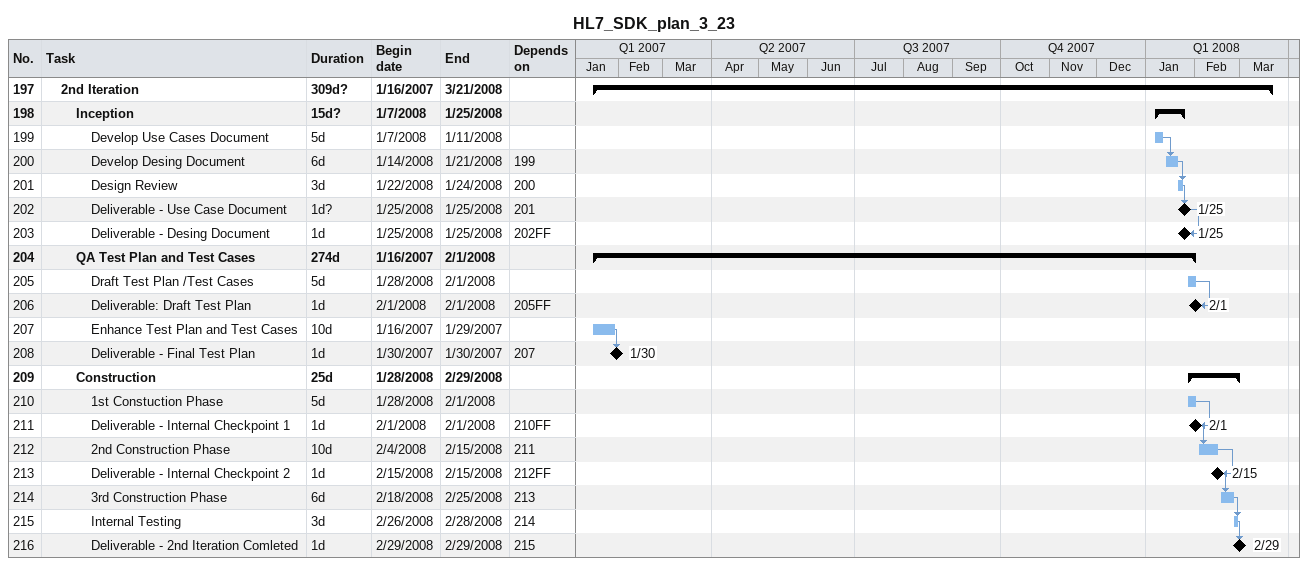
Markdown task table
HL7_SDK_plan_3_23

| ID | Level | Task | Duration | Start | Finish | Predecessors |
|---|---|---|---|---|---|---|
| 197 | 2 | **2nd Iteration** | 309d? | 2007-01-16 | 2008-03-21 |  |
| 198 | 3 | **Inception** | 15d? | 2008-01-07 | 2008-01-25 |  |
| 199 | 4 | Develop Use Cases Document | 5d | 2008-01-07 | 2008-01-11 |  |
| 200 | 4 | Develop Desing Document | 6d | 2008-01-14 | 2008-01-21 | 199 |
| 201 | 4 | Design Review | 3d | 2008-01-22 | 2008-01-24 | 200 |
| 202 | 4 | Deliverable - Use Case Document | 1d? | 2008-01-25 | 2008-01-25 | 201 |
| 203 | 4 | Deliverable - Desing Document | 1d | 2008-01-25 | 2008-01-25 | 202FF |
| 204 | 3 | **QA Test Plan and Test Cases** | 274d | 2007-01-16 | 2008-02-01 |  |
| 205 | 4 | Draft Test Plan /Test Cases | 5d | 2008-01-28 | 2008-02-01 |  |
| 206 | 4 | Deliverable: Draft Test Plan | 1d | 2008-02-01 | 2008-02-01 | 205FF |
| 207 | 4 | Enhance Test Plan and Test Cases | 10d | 2007-01-16 | 2007-01-29 |  |
| 208 | 4 | Deliverable - Final Test Plan | 1d | 2007-01-30 | 2007-01-30 | 207 |
| 209 | 3 | **Construction** | 25d | 2008-01-28 | 2008-02-29 |  |
| 210 | 4 | 1st Constuction Phase | 5d | 2008-01-28 | 2008-02-01 |  |
| 211 | 4 | Deliverable - Internal Checkpoint 1 | 1d | 2008-02-01 | 2008-02-01 | 210FF |
| 212 | 4 | 2nd Construction Phase | 10d | 2008-02-04 | 2008-02-15 | 211 |
| 213 | 4 | Deliverable - Internal Checkpoint 2 | 1d | 2008-02-15 | 2008-02-15 | 212FF |
| 214 | 4 | 3rd Construction Phase | 6d | 2008-02-18 | 2008-02-25 | 213 |
| 215 | 4 | Internal Testing | 3d | 2008-02-26 | 2008-02-28 | 214 |
| 216 | 4 | Deliverable - 2nd Iteration Comleted | 1d | 2008-02-29 | 2008-02-29 | 215 |
